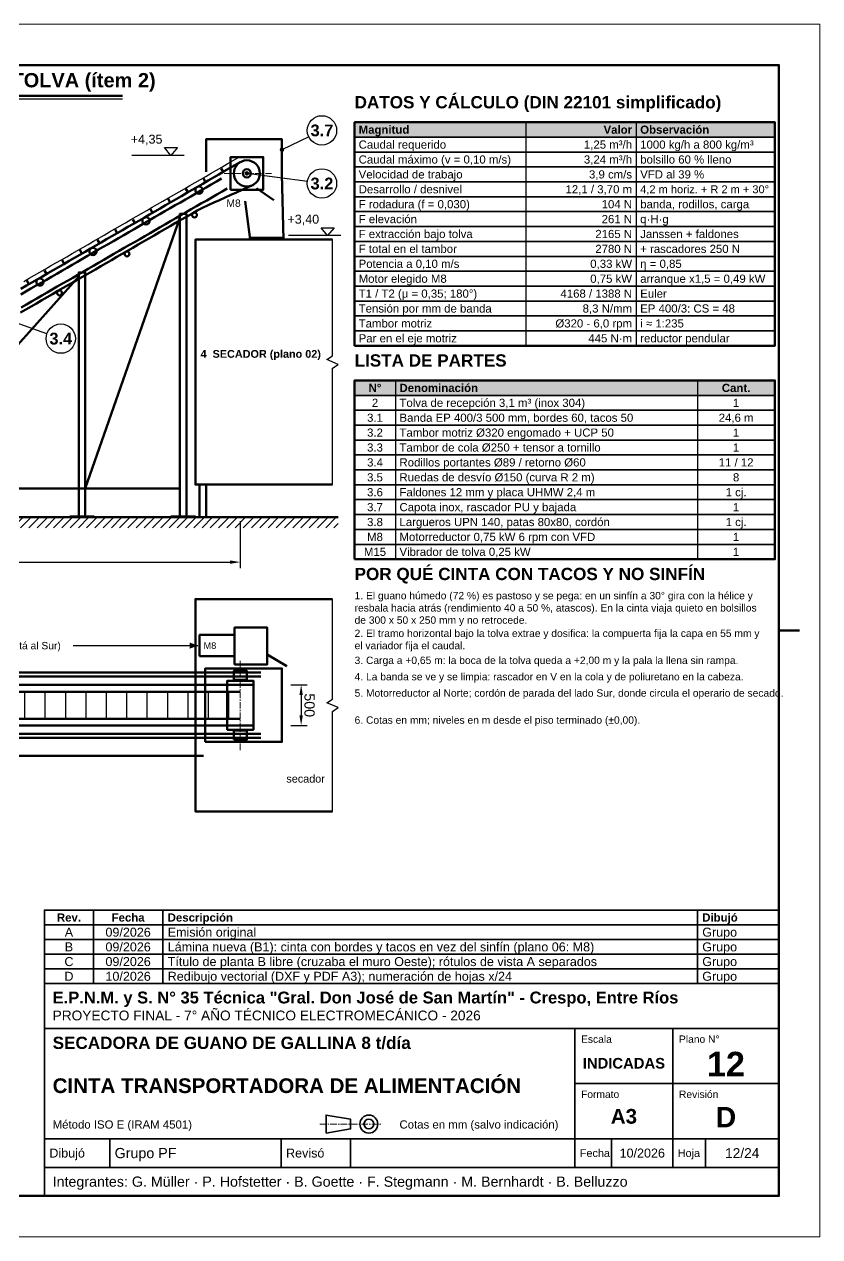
# Model space of a CAD drawing. Header units: millimetres. Extents: x 0 to 420, y 0 to 297.
# Drawn here: x 225 to 420, y 0 to 297 of the extents above; entities that cross this region are included whole.
import ezdxf
from ezdxf.enums import TextEntityAlignment as Align

# ---------------------------------------------------------------- set-up
doc = ezdxf.new("R2010")
doc.units = ezdxf.units.MM
doc.header["$LTSCALE"] = 0.5
doc.linetypes.add('CENTER', pattern=[5.08, 3.175, -0.635, 0.635, -0.635])
for name, color, linetype, lineweight in [('CONTORNO', 7, 'CONTINUOUS', 50), ('COTAS', 7, 'CONTINUOUS', 25), ('EJES', 1, 'CENTER', 18), ('FINO', 7, 'CONTINUOUS', 25), ('HOJA', 8, 'CONTINUOUS', 13), ('RAYADO', 8, 'CONTINUOUS', 18), ('RECUADRO', 7, 'CONTINUOUS', 70), ('RELLENO', 9, 'CONTINUOUS', 13), ('ROTULO', 7, 'CONTINUOUS', 35), ('TEXTO', 7, 'CONTINUOUS', 25)]:
    doc.layers.add(name, color=color, linetype=linetype, lineweight=lineweight)
doc.styles.add('NEGRITA', font='arialbd.ttf')
doc.styles.get("Standard").update_dxf_attribs({"font": 'arial.ttf'})
doc.dimstyles.new('IRAM', dxfattribs={"dimtxt": 2.5, "dimasz": 2.5, "dimexe": 1.5, "dimexo": 1, "dimgap": 0.8, "dimtad": 1, "dimdec": 1, "dimtxsty": 'Standard', "dimcen": 2.5, "dimazin": 3, "dimtfac": 1, "dimtmove": 0, "dimatfit": 3})

msp = doc.modelspace()

# ---------------------------------------------------------------- hatches: boundary and pattern name
at = {"layer": 'COTAS'}
h = msp.add_hatch(color=7, dxfattribs=at)
edge = h.paths.add_edge_path()
edge.add_arc((288.2, 266.25), 0.55, 0, 360)
h = msp.add_hatch(color=7, dxfattribs=at)
edge = h.paths.add_edge_path()
edge.add_arc((279.6, 260.4731), 0.55, 0, 360)
msp.add_hatch(color=7, dxfattribs=at).paths.add_polyline_path([(267.6, 144.8), (265.6, 145.56), (265.6, 144.04)])
at = {"layer": 'RAYADO'}
h = msp.add_hatch(dxfattribs=at)
h.set_pattern_fill('ANSI31', scale=0.45)
h.paths.add_polyline_path([(29.5, 173.65), (302, 173.65), (302, 176.25), (29.5, 176.25)])
at = {"layer": 'RELLENO', "true_color": 0xe2e8ee}
for points in [[(306, 269.35), (409, 269.35), (409, 273), (306, 273)], [(306, 206.1), (409, 206.1), (409, 209.75), (306, 209.75)]]:
    msp.add_hatch(color=7, dxfattribs=at).paths.add_polyline_path(points)

# ---------------------------------------------------------------- linework, layer by layer
at = {"layer": 'CONTORNO'}
for p, q in [((28, 279.5), (249.13, 279.5)), ((273.8303, 260.837), (273.3303, 261.703)), ((269.5002, 258.337), (269.0002, 259.203)), ((265.17, 255.837), (264.67, 256.703)), ((282, 256.8731), (286.2, 253.8731)), ((260.8399, 253.337), (260.3399, 254.203)), ((279.2, 253.65), (280.4, 244.25)), ((240, 183.25), (263.2, 249.5427)), ((256.5098, 250.837), (256.0098, 251.703)), ((247.8495, 245.837), (247.3495, 246.703)), ((252.1797, 248.337), (251.6797, 249.203)), ((243.5194, 243.337), (243.0194, 244.203)), ((239.1893, 240.837), (238.6893, 241.703)), ((234.8592, 238.337), (234.3592, 239.203)), ((192, 183.25), (238.4, 235.2244)), ((230.529, 235.837), (230.029, 236.703)), ((226.1989, 233.337), (225.6989, 234.203)), ((268, 176.25), (268, 184.25)), ((269.6, 176.25), (269.6, 184.25)), ((192, 183.25), (263.2, 183.25)), ((284.6, 142.6), (289.4, 139.8)), ((49, 138.2), (283, 138.2)), ((49, 137.2), (283, 137.2)), ((52.62, 135.2), (281.2, 135.2)), ((52.62, 125.2), (281.2, 125.2)), ((49, 123.2), (283, 123.2)), ((49, 122.2), (283, 122.2)), ((57.2, 117.8), (269, 117.8))]:
    msp.add_line(p, q, dxfattribs=at)
at = {"layer": 'CONTORNO', "lineweight": 140}
msp.add_line((280.4, 244.65), (288.6, 244.65), dxfattribs=at)
at = {"layer": 'CONTORNO', "lineweight": 70}
for p, q in [((29.5, 176.25), (302, 176.25)), ((55.12, 133.5), (278, 133.5)), ((55.12, 126.9), (278, 126.9))]:
    msp.add_line(p, q, dxfattribs=at)
at = {"layer": 'CONTORNO', "lineweight": 100}
for p, q in [((236.2, 176.45), (242.2, 176.45)), ((261, 176.45), (267, 176.45))]:
    msp.add_line(p, q, dxfattribs=at)
at = {"layer": 'CONTORNO'}
for points in [[(306, 218.25), (409, 218.25), (409, 273), (306, 273)], [(275.6, 256.4731), (283.6, 256.4731), (283.6, 264.4731), (275.6, 264.4731)], [(263.2, 176.25), (264.8, 176.25), (264.8, 250.5427), (263.2, 250.5427)], [(238.4, 176.25), (240, 176.25), (240, 236.2244), (238.4, 236.2244)], [(306, 165.95), (409, 165.95), (409, 209.75), (306, 209.75)], [(276.6, 140.2), (284.6, 140.2), (284.6, 149.2), (276.6, 149.2)], [(268, 142.2), (276.6, 142.2), (276.6, 147.4), (268, 147.4)], [(269.4, 121.2), (288.2, 121.2), (288.2, 139.2), (269.4, 139.2)], [(276.4, 136.4), (279.6, 136.4), (279.6, 138.6), (276.4, 138.6)], [(274.8, 124.2), (281.2, 124.2), (281.2, 136.2), (274.8, 136.2)], [(276.4, 121.8), (279.6, 121.8), (279.6, 124), (276.4, 124)]]:
    msp.add_lwpolyline(points, close=True, dxfattribs=at)
for points in [[(269.6, 260.85), (269.6, 268.85), (288.2, 268.85), (288.2, 260.25), (288.6, 244.25)], [(224.1737, 230.7821), (225.436, 231.5109), (226.6983, 232.2397), (227.9606, 232.9685), (229.2229, 233.6973), (230.4852, 234.4261), (231.7476, 235.1549), (233.0099, 235.8837), (234.2722, 236.6125), (235.5345, 237.3413), (236.7968, 238.0701), (238.0591, 238.7989), (239.3214, 239.5277), (240.5837, 240.2565), (241.8461, 240.9853), (243.1084, 241.714), (244.3707, 242.4428), (245.633, 243.1716), (246.8953, 243.9004), (248.1576, 244.6292), (249.4199, 245.358), (250.6822, 246.0868), (251.9445, 246.8156), (253.2069, 247.5444), (254.4692, 248.2732), (255.7315, 249.002), (256.9938, 249.7308), (258.2561, 250.4596), (259.5184, 251.1884), (260.7807, 251.9172), (262.043, 252.646), (263.3054, 253.3748), (264.5677, 254.1036), (265.83, 254.8324), (267.0923, 255.5612), (268.3546, 256.29), (269.6169, 257.0188), (270.8792, 257.7476), (272.1415, 258.4764), (273.4038, 259.2052)], [(224.1259, 226.3666), (225.4369, 227.1236), (226.7479, 227.8805), (228.059, 228.6374), (229.37, 229.3943), (230.681, 230.1513), (231.992, 230.9082), (233.3031, 231.6651), (234.6141, 232.422), (235.9251, 233.1789), (237.2361, 233.9359), (238.5472, 234.6928), (239.8582, 235.4497), (241.1692, 236.2066), (242.4803, 236.9635), (243.7913, 237.7205), (245.1023, 238.4774), (246.4133, 239.2343), (247.7244, 239.9912), (249.0354, 240.7482), (250.3464, 241.5051), (251.6574, 242.262), (252.9685, 243.0189), (254.2795, 243.7758), (255.5905, 244.5328), (256.9015, 245.2897), (258.2126, 246.0466), (259.5236, 246.8035), (260.8346, 247.5604), (262.1456, 248.3174), (263.4567, 249.0743), (264.7677, 249.8312), (266.0787, 250.5881), (267.3897, 251.345), (268.7195, 252.0695), (270.1063, 252.6953), (271.493, 253.3211), (272.8797, 253.9469), (274.2664, 254.5727), (275.6531, 255.1985), (277.0398, 255.8244), (278.4266, 256.4502), (279.8133, 257.076), (281.2, 257.7018)], [(224.3114, 227.6284), (225.5737, 228.3572), (226.836, 229.086), (228.0983, 229.8148), (229.3606, 230.5436), (230.6229, 231.2724), (231.8852, 232.0012), (233.1476, 232.73), (234.4099, 233.4588), (235.6722, 234.1876), (236.9345, 234.9164), (238.1968, 235.6452), (239.4591, 236.374), (240.7214, 237.1028), (241.9837, 237.8316), (243.2461, 238.5604), (244.5084, 239.2892), (245.7707, 240.018), (247.033, 240.7468), (248.2953, 241.4756), (249.5576, 242.2044), (250.8199, 242.9332), (252.0822, 243.662), (253.3445, 244.3907), (254.6069, 245.1195), (255.8692, 245.8483), (257.1315, 246.5771), (258.3938, 247.3059), (259.6561, 248.0347), (260.9184, 248.7635), (262.1807, 249.4923), (263.443, 250.2211), (264.7054, 250.9499), (265.9677, 251.6787), (267.23, 252.4075), (268.4923, 253.1363), (269.7546, 253.8651), (271.0169, 254.5939), (272.2792, 255.3227), (273.5415, 256.0515), (274.8038, 256.7803)], [(300.6, 184.25), (267, 184.25), (267, 244.25), (300.6, 244.25)], [(300.6, 156.2), (267, 156.2), (267, 104.2), (300.6, 104.2)]]:
    msp.add_lwpolyline(points, dxfattribs=at)
at = {"layer": 'CONTORNO', "lineweight": 70}
msp.add_lwpolyline([(224.2479, 232.2106), (225.559, 232.9675), (226.87, 233.7245), (228.181, 234.4814), (229.492, 235.2383), (230.8031, 235.9952), (232.1141, 236.7521), (233.4251, 237.5091), (234.7361, 238.266), (236.0472, 239.0229), (237.3582, 239.7798), (238.6692, 240.5368), (239.9803, 241.2937), (241.2913, 242.0506), (242.6023, 242.8075), (243.9133, 243.5644), (245.2244, 244.3214), (246.5354, 245.0783), (247.8464, 245.8352), (249.1574, 246.5921), (250.4685, 247.349), (251.7795, 248.106), (253.0905, 248.8629), (254.4015, 249.6198), (255.7126, 250.3767), (257.0236, 251.1336), (258.3346, 251.8906), (259.6456, 252.6475), (260.9567, 253.4044), (262.2677, 254.1613), (263.5787, 254.9183), (264.8897, 255.6752), (266.2008, 256.4321), (267.5118, 257.189), (268.8228, 257.9459), (270.1338, 258.7029), (271.4449, 259.4598), (272.7559, 260.2167), (274.0669, 260.9736), (275.3779, 261.7305), (276.689, 262.4875), (278, 263.2444)], dxfattribs=at)
msp.add_circle((279.6, 260.4731), 3.2, dxfattribs=at)
at = {"layer": 'CONTORNO'}
for centre, radius in [((279.6, 260.4731), 1), ((267.8717, 256.3576), 0.89), ((254.8813, 248.8576), 0.89), ((266.7576, 250.2873), 0.6), ((241.891, 241.3576), 0.89), ((250.2244, 240.7418), 0.6), ((228.9006, 233.8576), 0.89), ((233.6912, 231.1964), 0.6)]:
    msp.add_circle(centre, radius, dxfattribs=at)
at = {"layer": 'COTAS'}
for p, q in [((294.7605, 269.4298), (288.2, 266.25)), ((264.2, 264.85), (251.4, 264.85)), ((294.4321, 258.4796), (279.6, 260.4731)), ((302.6, 245.25), (289.8, 245.25)), ((230.6036, 221.1936), (215.9102, 226.3576)), ((237, 144.8), (267.6, 144.8))]:
    msp.add_line(p, q, dxfattribs=at)
for points in [[(259.4, 266.77), (262.6, 266.77), (261, 264.85)], [(297.8, 247.17), (301, 247.17), (299.4, 245.25)]]:
    msp.add_lwpolyline(points, close=True, dxfattribs=at)
for centre in [(298, 271), (298, 258), (234, 220)]:
    msp.add_circle(centre, 3.6, dxfattribs=at)
at = {"layer": 'EJES'}
for p, q in [((274, 260.4731), (285.6, 260.4731)), ((278, 119.2), (278, 141.2)), ((297.5, 27.6), (312.5, 27.6))]:
    msp.add_line(p, q, dxfattribs=at)
at = {"layer": 'FINO'}
for p, q in [((28, 278.7), (249.13, 278.7)), ((348, 273), (348, 218.25)), ((375, 273), (375, 218.25)), ((316, 209.75), (316, 165.95)), ((390, 209.75), (390, 165.95)), ((225.2, 126.9), (225.2, 133.5)), ((230.2, 126.9), (230.2, 133.5)), ((235.2, 126.9), (235.2, 133.5)), ((240.2, 126.9), (240.2, 133.5)), ((245.2, 126.9), (245.2, 133.5)), ((250.2, 126.9), (250.2, 133.5)), ((255.2, 126.9), (255.2, 133.5)), ((260.2, 126.9), (260.2, 133.5)), ((265.2, 126.9), (265.2, 133.5)), ((270.2, 126.9), (270.2, 133.5)), ((275.2, 126.9), (275.2, 133.5))]:
    msp.add_line(p, q, dxfattribs=at)
for points in [[(306, 269.35), (409, 269.35), (409, 273), (306, 273)], [(306, 265.7), (409, 265.7), (409, 269.35), (306, 269.35)], [(306, 262.05), (409, 262.05), (409, 265.7), (306, 265.7)], [(306, 258.4), (409, 258.4), (409, 262.05), (306, 262.05)], [(306, 254.75), (409, 254.75), (409, 258.4), (306, 258.4)], [(306, 251.1), (409, 251.1), (409, 254.75), (306, 254.75)], [(306, 247.45), (409, 247.45), (409, 251.1), (306, 251.1)], [(306, 243.8), (409, 243.8), (409, 247.45), (306, 247.45)], [(306, 240.15), (409, 240.15), (409, 243.8), (306, 243.8)], [(306, 236.5), (409, 236.5), (409, 240.15), (306, 240.15)], [(306, 232.85), (409, 232.85), (409, 236.5), (306, 236.5)], [(306, 229.2), (409, 229.2), (409, 232.85), (306, 232.85)], [(306, 225.55), (409, 225.55), (409, 229.2), (306, 229.2)], [(306, 221.9), (409, 221.9), (409, 225.55), (306, 225.55)], [(306, 218.25), (409, 218.25), (409, 221.9), (306, 221.9)], [(306, 206.1), (409, 206.1), (409, 209.75), (306, 209.75)], [(306, 202.45), (409, 202.45), (409, 206.1), (306, 206.1)], [(306, 198.8), (409, 198.8), (409, 202.45), (306, 202.45)], [(306, 195.15), (409, 195.15), (409, 198.8), (306, 198.8)], [(306, 191.5), (409, 191.5), (409, 195.15), (306, 195.15)], [(306, 187.85), (409, 187.85), (409, 191.5), (306, 191.5)], [(306, 184.2), (409, 184.2), (409, 187.85), (306, 187.85)], [(306, 180.55), (409, 180.55), (409, 184.2), (306, 184.2)], [(306, 176.9), (409, 176.9), (409, 180.55), (306, 180.55)], [(306, 173.25), (409, 173.25), (409, 176.9), (306, 176.9)], [(306, 169.6), (409, 169.6), (409, 173.25), (306, 173.25)], [(306, 165.95), (409, 165.95), (409, 169.6), (306, 169.6)]]:
    msp.add_lwpolyline(points, close=True, dxfattribs=at)
for points in [[(224.959, 234.0068), (226.27, 234.7637), (227.581, 235.5206), (228.892, 236.2775), (230.2031, 237.0345), (231.5141, 237.7914), (232.8251, 238.5483), (234.1361, 239.3052), (235.4472, 240.0621), (236.7582, 240.8191), (238.0692, 241.576), (239.3803, 242.3329), (240.6913, 243.0898), (242.0023, 243.8467), (243.3133, 244.6037), (244.6244, 245.3606), (245.9354, 246.1175), (247.2464, 246.8744), (248.5574, 247.6314), (249.8685, 248.3883), (251.1795, 249.1452), (252.4905, 249.9021), (253.8015, 250.659), (255.1126, 251.416), (256.4236, 252.1729), (257.7346, 252.9298), (259.0456, 253.6867), (260.3567, 254.4436), (261.6677, 255.2006), (262.9787, 255.9575), (264.2897, 256.7144), (265.6008, 257.4713), (266.9118, 258.2282), (268.2228, 258.9852), (269.5338, 259.7421), (270.8449, 260.499), (272.1559, 261.2559), (273.4669, 262.0129), (274.7779, 262.7698), (276.089, 263.5267), (277.4, 264.2836)], [(300.6, 184.25), (300.6, 212.75), (302, 213.65), (299.2, 214.85), (300.6, 215.75), (300.6, 244.25)], [(300.6, 104.2), (300.6, 128.7), (302, 129.6), (299.2, 130.8), (300.6, 131.7), (300.6, 156.2)]]:
    msp.add_lwpolyline(points, dxfattribs=at)
at = {"layer": 'HOJA'}
msp.add_lwpolyline([(0, 0), (420, 0), (420, 297), (0, 297)], close=True, dxfattribs=at)
at = {"layer": 'RECUADRO'}
msp.add_line((415, 148.5), (410, 148.5), dxfattribs=at)
msp.add_lwpolyline([(20, 10), (410, 10), (410, 287), (20, 287)], close=True, dxfattribs=at)
at = {"layer": 'ROTULO'}
for p, q in [((242, 76.4), (242, 80)), ((259, 76.4), (259, 80)), ((390, 76.4), (390, 80)), ((242, 72.8), (242, 76.4)), ((259, 72.8), (259, 76.4)), ((390, 72.8), (390, 76.4)), ((242, 69.2), (242, 72.8)), ((259, 69.2), (259, 72.8)), ((390, 69.2), (390, 72.8)), ((242, 65.6), (242, 69.2)), ((259, 65.6), (259, 69.2)), ((390, 65.6), (390, 69.2)), ((242, 62), (242, 65.6)), ((259, 62), (259, 65.6)), ((390, 62), (390, 65.6)), ((230, 62), (410, 62)), ((230, 10), (230, 62)), ((230, 51), (410, 51)), ((360, 24), (360, 51)), ((384, 24), (384, 51)), ((360, 37.5), (410, 37.5)), ((230, 24), (410, 24)), ((246, 17), (246, 24)), ((288, 17), (288, 24)), ((305, 17), (305, 24)), ((360, 17), (360, 24)), ((369, 17), (369, 24)), ((384, 17), (384, 24)), ((392, 17), (392, 24)), ((230, 17), (410, 17))]:
    msp.add_line(p, q, dxfattribs=at)
for points in [[(230, 76.4), (410, 76.4), (410, 80), (230, 80)], [(230, 72.8), (410, 72.8), (410, 76.4), (230, 76.4)], [(230, 69.2), (410, 69.2), (410, 72.8), (230, 72.8)], [(230, 65.6), (410, 65.6), (410, 69.2), (230, 69.2)], [(230, 62), (410, 62), (410, 65.6), (230, 65.6)], [(299, 25.4), (305, 26.4), (305, 28.8), (299, 29.8)]]:
    msp.add_lwpolyline(points, close=True, dxfattribs=at)
for radius in [2.2, 1.2]:
    msp.add_circle((309.5, 27.6), radius, dxfattribs=at)

# ---------------------------------------------------------------- texts
at = {"layer": 'COTAS', "style": 'NEGRITA'}
for s, p in [('3.7', (298, 271)), ('3.2', (298, 258)), ('3.4', (234, 220))]:
    msp.add_text(s, height=2.88, dxfattribs=at).set_placement(p, align=Align.MIDDLE_CENTER)
at = {"layer": 'ROTULO', "style": 'NEGRITA'}
for s, height, p in [('Rev.', 2, (236, 78.2)), ('Fecha', 2, (250.5, 78.2)), ('12', 6, (397, 42.3)), ('INDICADAS', 2.6, (372, 42.5)), ('A3', 3.6, (372, 29.5)), ('D', 5, (397, 29.3))]:
    msp.add_text(s, height=height, dxfattribs=at).set_placement(p, align=Align.MIDDLE_CENTER)
for s, height, p in [('Descripción', 2, (260.2, 78.2)), ('Dibujó', 2, (391.2, 78.2)), ('E.P.N.M. y S. N° 35 Técnica "Gral. Don José de San Martín" - Crespo, Entre Ríos', 2.9, (232, 58.6)), ('SECADORA DE GUANO DE GALLINA 8 t/día', 3, (232, 47.5)), ('CINTA TRANSPORTADORA DE ALIMENTACIÓN', 3.6, (232, 37))]:
    msp.add_text(s, height=height, dxfattribs=at).set_placement(p, align=Align.MIDDLE_LEFT)
at = {"layer": 'ROTULO'}
for s, height, p in [('A', 2.2, (236, 74.6)), ('09/2026', 2.2, (250.5, 74.6)), ('B', 2.2, (236, 71)), ('09/2026', 2.2, (250.5, 71)), ('C', 2.2, (236, 67.4)), ('09/2026', 2.2, (250.5, 67.4)), ('D', 2.2, (236, 63.8)), ('10/2026', 2.2, (250.5, 63.8)), ('10/2026', 2.2, (376.5, 20.5)), ('12/24', 2.4, (401, 20.5))]:
    msp.add_text(s, height=height, dxfattribs=at).set_placement(p, align=Align.MIDDLE_CENTER)
for s, height, p in [('Emisión original', 2.2, (260.2, 74.6)), ('Grupo', 2.2, (391.2, 74.6)), ('Lámina nueva (B1): cinta con bordes y tacos en vez del sinfín (plano 06: M8)', 2.2, (260.2, 71)), ('Grupo', 2.2, (391.2, 71)), ('Título de planta B libre (cruzaba el muro Oeste); rótulos de vista A separados', 2.2, (260.2, 67.4)), ('Grupo', 2.2, (391.2, 67.4)), ('Redibujo vectorial (DXF y PDF A3); numeración de hojas x/24', 2.2, (260.2, 63.8)), ('Grupo', 2.2, (391.2, 63.8)), ('PROYECTO FINAL - 7° AÑO TÉCNICO ELECTROMECÁNICO - 2026', 2.4, (232, 54.2)), ('Método ISO E (IRAM 4501)', 2, (232, 27.5)), ('Cotas en mm (salvo indicación)', 2, (317, 27.5)), ('Dibujó', 2.2, (231.2, 20.5)), ('Grupo PF', 2.5, (247.2, 20.5)), ('Revisó', 2.2, (289.2, 20.5)), ('Fecha', 1.9, (361.2, 20.5)), ('Hoja', 1.9, (385.2, 20.5)), ('Integrantes: G. Müller · P. Hofstetter · B. Goette · F. Stegmann · M. Bernhardt · B. Belluzzo', 2.5, (232, 13.5))]:
    msp.add_text(s, height=height, dxfattribs=at).set_placement(p, align=Align.MIDDLE_LEFT)
for s, p in [('Escala', (361.5, 49.3)), ('Plano N°', (385.5, 49.3)), ('Formato', (361.5, 35.8)), ('Revisión', (385.5, 35.8))]:
    msp.add_text(s, height=1.8, dxfattribs=at).set_placement(p, align=Align.TOP_LEFT)
at = {"layer": 'TEXTO', "style": 'NEGRITA'}
for s, height, p in [('CINTA TRANSPORTADORA DE ALIMENTACIÓN CON BORDES Y TACOS (ítem 3) Y TOLVA (ítem 2)', 3.5, (28, 280.5)), ('DATOS Y CÁLCULO (DIN 22101 simplificado)', 3, (306, 275.5)), ('LISTA DE PARTES', 3, (306, 212.25)), ('POR QUÉ CINTA CON TACOS Y NO SINFÍN', 3, (306, 159.95))]:
    msp.add_text(s, height=height, dxfattribs=at).set_placement(p, align=Align.BOTTOM_LEFT)
for s, p in [('Magnitud', (307, 271.175)), ('Observación', (376, 271.175)), ('Denominación', (317, 207.925))]:
    msp.add_text(s, height=2, dxfattribs=at).set_placement(p, align=Align.MIDDLE_LEFT)
msp.add_text('Valor', height=2, dxfattribs=at).set_placement((374, 271.175), align=Align.MIDDLE_RIGHT)
at = {"layer": 'TEXTO'}
for s, p in [('+4,35', (258.92, 267.09)), ('+3,40', (297.32, 247.49))]:
    msp.add_text(s, height=2.2, dxfattribs=at).set_placement(p, align=Align.BOTTOM_RIGHT)
for s, height, p in [('Caudal requerido', 2, (307, 267.525)), ('1000 kg/h a 800 kg/m³', 2, (376, 267.525)), ('Caudal máximo (v = 0,10 m/s)', 2, (307, 263.875)), ('bolsillo 60 % lleno', 2, (376, 263.875)), ('Velocidad de trabajo', 2, (307, 260.225)), ('VFD al 39 %', 2, (376, 260.225)), ('Desarrollo / desnivel', 2, (307, 256.575)), ('4,2 m horiz. + R 2 m + 30°', 1.935096, (376, 256.575)), ('F rodadura (f = 0,030)', 2, (307, 252.925)), ('banda, rodillos, carga', 2, (376, 252.925)), ('F elevación', 2, (307, 249.275)), ('q·H·g', 2, (376, 249.275)), ('F extracción bajo tolva', 2, (307, 245.625)), ('Janssen + faldones', 2, (376, 245.625)), ('F total en el tambor', 2, (307, 241.975)), ('+ rascadores 250 N', 2, (376, 241.975)), ('Potencia a 0,10 m/s', 2, (307, 238.325)), ('η = 0,85', 2, (376, 238.325)), ('Motor elegido M8', 2, (307, 234.675)), ('arranque x1,5 = 0,49 kW', 2, (376, 234.675)), ('T1 / T2 (μ = 0,35; 180°)', 2, (307, 231.025)), ('Euler', 2, (376, 231.025)), ('Tensión por mm de banda', 2, (307, 227.375)), ('EP 400/3: CS = 48', 2, (376, 227.375)), ('Tambor motriz', 2, (307, 223.725)), ('i ≈ 1:235', 2, (376, 223.725)), ('Par en el eje motriz', 2, (307, 220.075)), ('reductor pendular', 2, (376, 220.075)), ('Tolva de recepción 3,1 m³ (inox 304)', 2, (317, 204.275)), ('Banda EP 400/3 500 mm, bordes 60, tacos 50', 2, (317, 200.625)), ('Tambor motriz Ø320 engomado + UCP 50', 2, (317, 196.975)), ('Tambor de cola Ø250 + tensor a tornillo', 2, (317, 193.325)), ('Rodillos portantes Ø89 / retorno Ø60', 2, (317, 189.675)), ('Ruedas de desvío Ø150 (curva R 2 m)', 2, (317, 186.025)), ('Faldones 12 mm y placa UHMW 2,4 m', 2, (317, 182.375)), ('Capota inox, rascador PU y bajada', 2, (317, 178.725)), ('Largueros UPN 140, patas 80x80, cordón', 2, (317, 175.075)), ('Motorreductor 0,75 kW 6 rpm con VFD', 2, (317, 171.425)), ('Vibrador de tolva 0,25 kW', 2, (317, 167.775)), ('M8', 1.6, (269, 144.8))]:
    msp.add_text(s, height=height, dxfattribs=at).set_placement(p, align=Align.MIDDLE_LEFT)
for s, height, p in [('1,25 m³/h', 2, (374, 267.525)), ('3,24 m³/h', 2, (374, 263.875)), ('3,9 cm/s', 2, (374, 260.225)), ('12,1 / 3,70 m', 2, (374, 256.575)), ('104 N', 2, (374, 252.925)), ('261 N', 2, (374, 249.275)), ('2165 N', 2, (374, 245.625)), ('2780 N', 2, (374, 241.975)), ('0,33 kW', 2, (374, 238.325)), ('0,75 kW', 2, (374, 234.675)), ('4168 / 1388 N', 2, (374, 231.025)), ('8,3 N/mm', 2, (374, 227.375)), ('Ø320 - 6,0 rpm', 2, (374, 223.725)), ('445 N·m', 2, (374, 220.075)), ('M8 al Norte (la pasarela del secador está al Sur)', 1.8, (234, 144.8))]:
    msp.add_text(s, height=height, dxfattribs=at).set_placement(p, align=Align.MIDDLE_RIGHT)
msp.add_text('M8', height=1.8, dxfattribs=at).set_placement((274.6, 254.0731), align=Align.TOP_LEFT)
at = {"layer": 'TEXTO', "style": 'NEGRITA'}
for s, height, p in [('4  SECADOR (plano 02)', 1.9, (283, 216.25)), ('N°', 2, (311, 207.925)), ('Cant.', 2, (399.5, 207.925))]:
    msp.add_text(s, height=height, dxfattribs=at).set_placement(p, align=Align.MIDDLE_CENTER)
at = {"layer": 'TEXTO'}
for s, height, p in [('2', 2, (311, 204.275)), ('1', 2, (399.5, 204.275)), ('3.1', 2, (311, 200.625)), ('24,6 m', 2, (399.5, 200.625)), ('3.2', 2, (311, 196.975)), ('1', 2, (399.5, 196.975)), ('3.3', 2, (311, 193.325)), ('1', 2, (399.5, 193.325)), ('3.4', 2, (311, 189.675)), ('11 / 12', 2, (399.5, 189.675)), ('3.5', 2, (311, 186.025)), ('8', 2, (399.5, 186.025)), ('3.6', 2, (311, 182.375)), ('1 cj.', 2, (399.5, 182.375)), ('3.7', 2, (311, 178.725)), ('1', 2, (399.5, 178.725)), ('3.8', 2, (311, 175.075)), ('1 cj.', 2, (399.5, 175.075)), ('M8', 2, (311, 171.425)), ('1', 2, (399.5, 171.425)), ('M15', 2, (311, 167.775)), ('1', 2, (399.5, 167.775)), ('secador', 1.9, (294, 112.2))]:
    msp.add_text(s, height=height, dxfattribs=at).set_placement(p, align=Align.MIDDLE_CENTER)
at = {"layer": 'TEXTO', "char_height": 1.8, "width": 101, "attachment_point": 1}
for s, insert in [('1. El guano húmedo (72 %) es pastoso y se pega: en un sinfín a 30° gira con la hélice y resbala hacia atrás (rendimiento 40 a 50 %, atascos). En la cinta viaja quieto en bolsillos de 300 x 50 x 250 mm y no retrocede.', (306, 157.95)), ('2. El tramo horizontal bajo la tolva extrae y dosifica: la compuerta fija la capa en 55 mm y el variador fija el caudal.', (306, 148.72)), ('3. Carga a +0,65 m: la boca de la tolva queda a +2,00 m y la pala la llena sin rampa.', (306, 142.1)), ('4. La banda se ve y se limpia: rascador en V en la cola y de poliuretano en la cabeza.', (306, 138.09)), ('5. Motorreductor al Norte; cordón de parada del lado Sur, donde circula el operario de secado.', (306, 134.08)), ('6. Cotas en mm; niveles en m desde el piso terminado (±0,00).', (306, 127.46))]:
    msp.add_mtext(s, dxfattribs=dict(at, insert=insert))

# ---------------------------------------------------------------- dimensions: what is measured, and where the dimension line sits
at = {"layer": 'COTAS'}
msp.add_linear_dim(base=(139.12, 165.25), p1=(139.12, 176.25), p2=(278, 176.25), dimstyle='IRAM', override={"dimlfac": 50}, dxfattribs=at).render()
msp.add_linear_dim(base=(292.9, 135.2), p1=(289.4, 135.2), p2=(289.4, 125.2), angle=270, dimstyle='IRAM', override={"dimlfac": 50}, dxfattribs=at).render()

doc.saveas('drawing.dxf')
